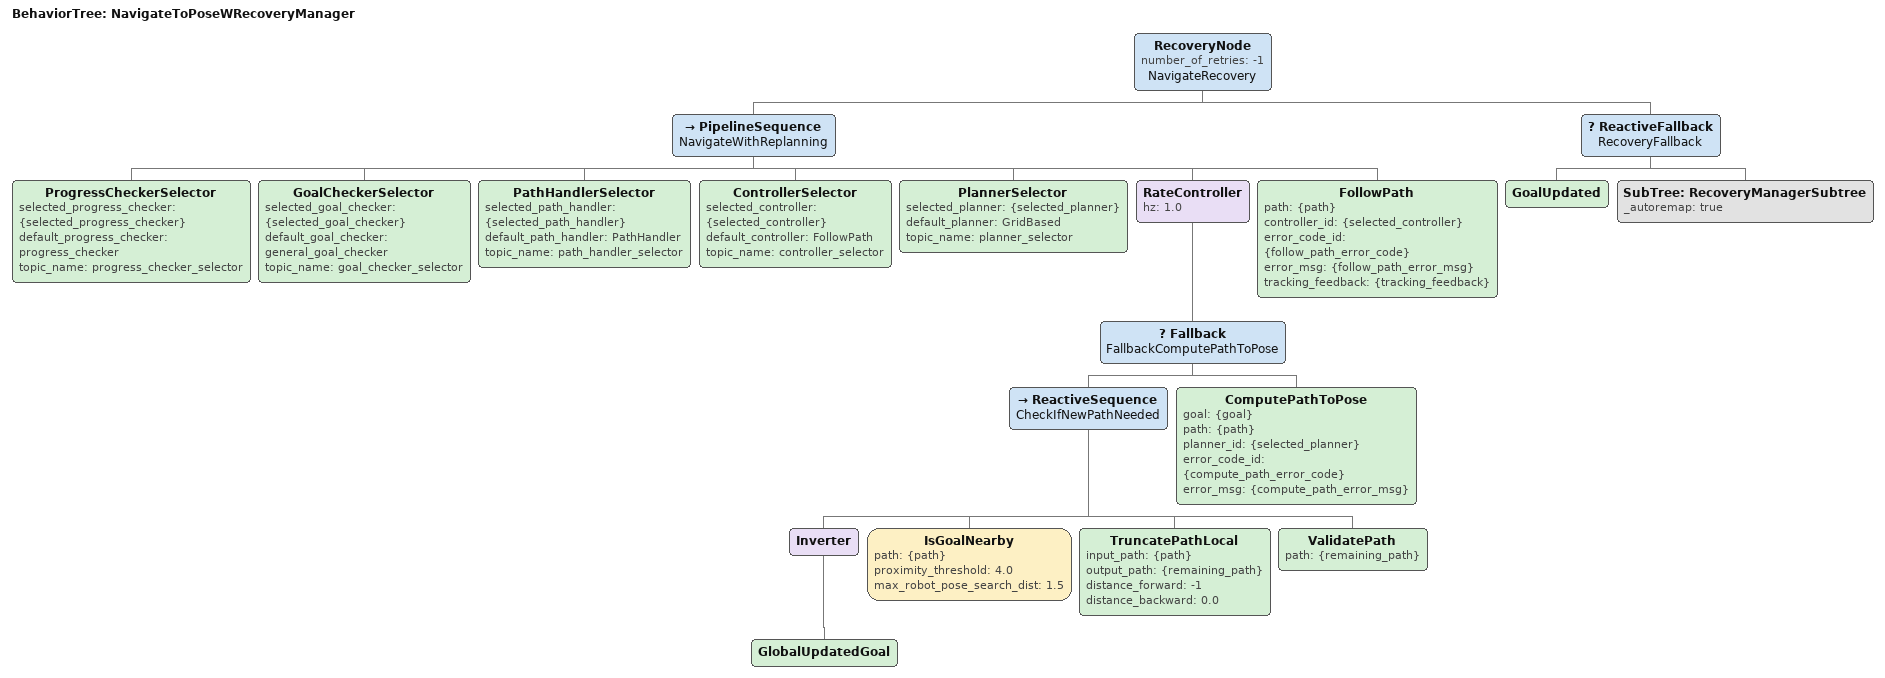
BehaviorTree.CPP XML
<root BTCPP_format="4" main_tree_to_execute="NavigateToPoseWRecoveryManager">
  <BehaviorTree ID="NavigateToPoseWRecoveryManager">
    <RecoveryNode number_of_retries="-1" name="NavigateRecovery">
      <PipelineSequence name="NavigateWithReplanning">
        <ProgressCheckerSelector selected_progress_checker="{selected_progress_checker}" default_progress_checker="progress_checker" topic_name="progress_checker_selector"/>
        <GoalCheckerSelector selected_goal_checker="{selected_goal_checker}" default_goal_checker="general_goal_checker" topic_name="goal_checker_selector"/>
        <PathHandlerSelector selected_path_handler="{selected_path_handler}" default_path_handler="PathHandler" topic_name="path_handler_selector"/>
        <ControllerSelector selected_controller="{selected_controller}" default_controller="FollowPath" topic_name="controller_selector"/>
        <PlannerSelector selected_planner="{selected_planner}" default_planner="GridBased" topic_name="planner_selector"/>
        <RateController hz="1.0">
          <Fallback name="FallbackComputePathToPose">
            <ReactiveSequence name="CheckIfNewPathNeeded">
              <Inverter>
                <GlobalUpdatedGoal/>
              </Inverter>
              <IsGoalNearby path="{path}" proximity_threshold="4.0" max_robot_pose_search_dist="1.5"/>
              <TruncatePathLocal input_path="{path}" output_path="{remaining_path}" distance_forward="-1" distance_backward="0.0" />
              <ValidatePath path="{remaining_path}"/>
            </ReactiveSequence>
            <ComputePathToPose goal="{goal}" path="{path}" planner_id="{selected_planner}" error_code_id="{compute_path_error_code}" error_msg="{compute_path_error_msg}"/>
          </Fallback>
        </RateController>
        <FollowPath path="{path}" controller_id="{selected_controller}" error_code_id="{follow_path_error_code}" error_msg="{follow_path_error_msg}" tracking_feedback="{tracking_feedback}"/>
      </PipelineSequence>
      <ReactiveFallback name="RecoveryFallback">
        <GoalUpdated/>
        <SubTree ID="RecoveryManagerSubtree" _autoremap="true"/>
      </ReactiveFallback>
    </RecoveryNode>
  </BehaviorTree>
</root>
